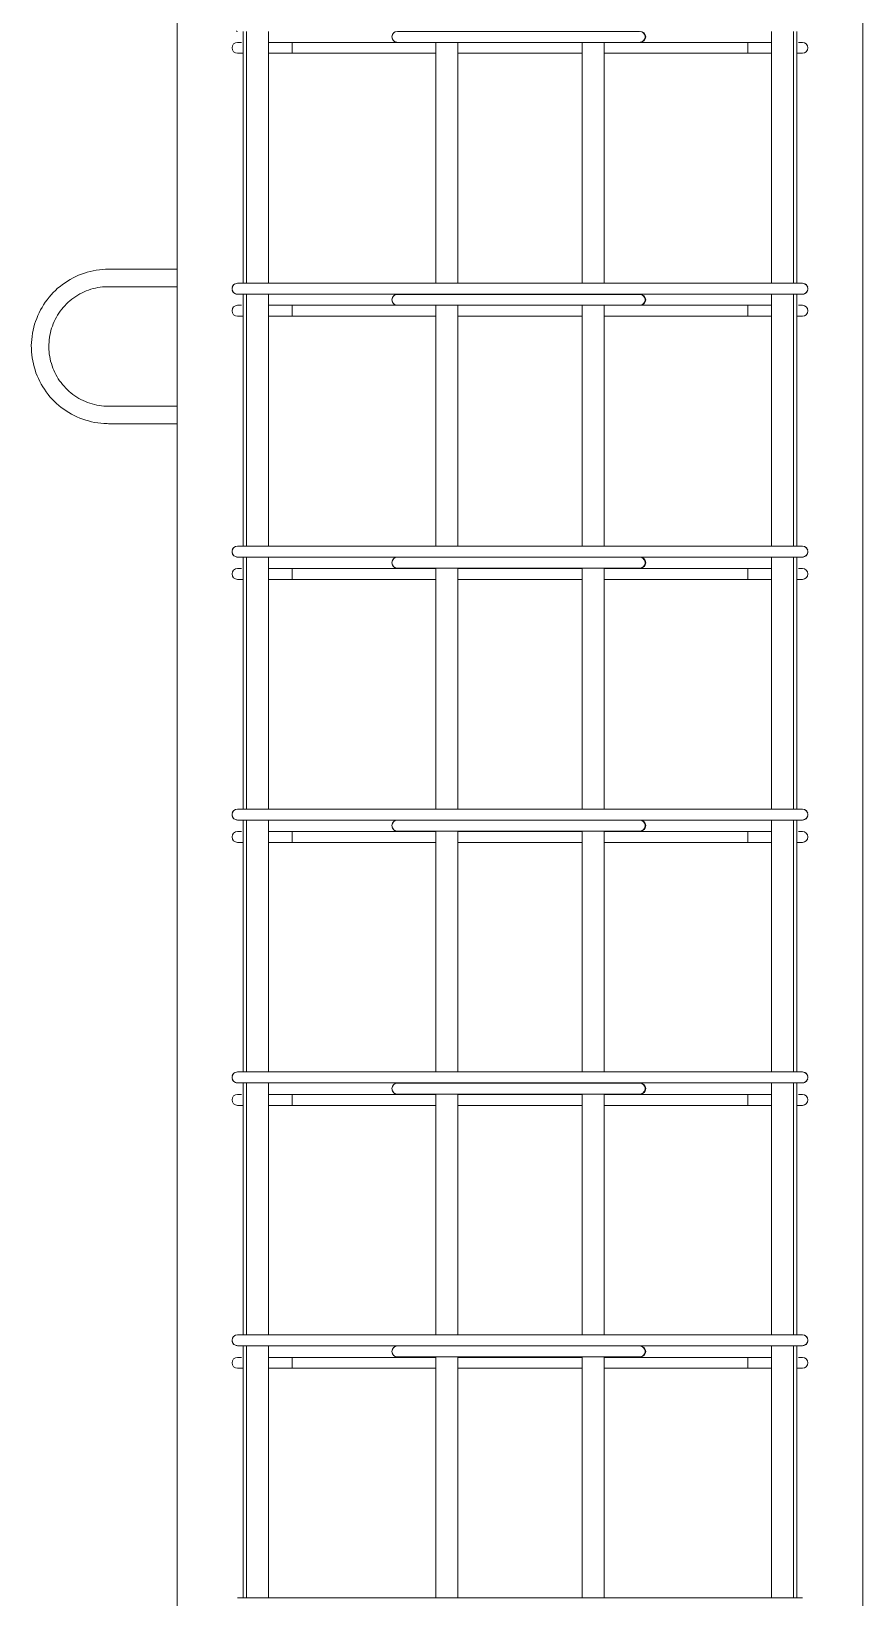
# Model space of a CAD drawing. Header units: millimetres. Extents: x -5408 to 3643, y -1561 to 6809.
# Drawn here: x -1008 to -402, y 1027 to 2170 of the extents above; entities that cross this region are included whole.
import ezdxf

# ---------------------------------------------------------------- set-up
doc = ezdxf.new("R2010")
doc.units = ezdxf.units.MM
for name, color, linetype, lineweight in [('A-GENM', 13, 'Continuous', 18), ('S-COLS', 52, 'Continuous', 18), ('S-RBAR', 171, 'Continuous', 18)]:
    doc.layers.add(name, color=color, linetype=linetype, lineweight=lineweight)

# ---------------------------------------------------------------- blocks, each defined once
blk = doc.blocks.new('12_7Ø_ Lifting Insert_COLUMN - 12_9Ø Lifting insert-V1-Elevation Right 1')
at = {"layer": 'A-GENM'}
for p, q in [((6111.2, 1996.3), (6061.2, 1996.3)), ((6061.2, 1983.6), (6111.2, 1983.6)), ((6111.2, 1896.3), (6061.2, 1896.3)), ((6061.2, 1883.6), (6111.2, 1883.6))]:
    blk.add_line(p, q, dxfattribs=at)
at = {"layer": 'A-GENM', "flags": 128}
for points in [[(6061.2, 1996.3), (6058.9, 1996.3), (6056.7, 1996.2), (6054.5, 1995.9), (6052.2, 1995.6), (6050, 1995.2), (6047.8, 1994.7), (6045.6, 1994.2), (6043.5, 1993.5), (6041.3, 1992.7), (6039.3, 1991.9), (6037.2, 1991), (6035.2, 1990), (6033.2, 1988.9), (6031.3, 1987.7), (6029.4, 1986.5), (6027.5, 1985.2), (6025.8, 1983.8), (6024, 1982.4), (6022.4, 1980.8), (6020.8, 1979.3), (6019.2, 1977.6), (6017.8, 1975.9), (6016.4, 1974.1), (6015, 1972.3), (6013.8, 1970.4), (6012.6, 1968.5), (6011.5, 1966.6), (6010.5, 1964.6), (6009.5, 1962.5), (6008.7, 1960.4), (6007.9, 1958.3), (6007.2, 1956.2), (6006.6, 1954), (6006.1, 1951.8), (6005.7, 1949.6), (6005.3, 1947.3), (6005.1, 1945.1), (6004.9, 1942.9), (6004.8, 1940.6), (6004.9, 1938.4), (6005, 1936.1), (6005.2, 1933.9), (6005.5, 1931.6), (6005.9, 1929.4), (6006.3, 1927.2), (6006.9, 1925), (6007.5, 1922.9), (6008.2, 1920.7), (6009.1, 1918.6), (6010, 1916.6), (6010.9, 1914.5), (6012, 1912.5), (6013.1, 1910.6), (6014.3, 1908.7), (6015.6, 1906.8), (6017, 1905), (6018.4, 1903.3), (6019.9, 1901.6), (6021.5, 1900), (6023.1, 1898.4), (6024.8, 1897), (6026.6, 1895.5), (6028.4, 1894.2), (6030.2, 1892.9), (6032.1, 1891.7), (6034.1, 1890.6), (6036.1, 1889.5), (6038.1, 1888.6), (6040.2, 1887.7), (6042.3, 1886.9), (6044.5, 1886.2), (6046.6, 1885.6), (6048.8, 1885), (6051, 1884.6), (6053.2, 1884.2), (6055.5, 1883.9), (6057.7, 1883.8), (6060, 1883.7), (6061.2, 1883.6)], [(6061.2, 1896.3), (6059.5, 1896.4), (6057.7, 1896.5), (6056, 1896.7), (6054.2, 1896.9), (6052.5, 1897.2), (6050.8, 1897.6), (6049.1, 1898), (6047.5, 1898.6), (6045.8, 1899.1), (6044.2, 1899.8), (6042.6, 1900.5), (6041, 1901.3), (6039.5, 1902.1), (6038, 1903), (6036.5, 1904), (6035.1, 1905), (6033.7, 1906.1), (6032.4, 1907.2), (6031.1, 1908.4), (6029.9, 1909.6), (6028.7, 1910.9), (6027.6, 1912.2), (6026.5, 1913.6), (6025.4, 1915), (6024.5, 1916.4), (6023.6, 1917.9), (6022.7, 1919.4), (6021.9, 1921), (6021.2, 1922.6), (6020.5, 1924.2), (6019.9, 1925.8), (6019.4, 1927.5), (6018.9, 1929.2), (6018.5, 1930.9), (6018.2, 1932.6), (6017.9, 1934.3), (6017.7, 1936), (6017.6, 1937.8), (6017.5, 1939.5), (6017.6, 1941.3), (6017.7, 1943), (6017.8, 1944.8), (6018, 1946.5), (6018.3, 1948.2), (6018.7, 1949.9), (6019.1, 1951.6), (6019.6, 1953.3), (6020.2, 1954.9), (6020.8, 1956.6), (6021.5, 1958.2), (6022.3, 1959.7), (6023.1, 1961.3), (6024, 1962.8), (6024.9, 1964.3), (6025.9, 1965.7), (6027, 1967.1), (6028.1, 1968.4), (6029.2, 1969.7), (6030.4, 1971), (6031.7, 1972.2), (6033, 1973.3), (6034.4, 1974.4), (6035.8, 1975.5), (6037.2, 1976.5), (6038.7, 1977.4), (6040.2, 1978.3), (6041.8, 1979.1), (6043.3, 1979.8), (6044.9, 1980.5), (6046.6, 1981.1), (6048.2, 1981.7), (6049.9, 1982.2), (6051.6, 1982.6), (6053.3, 1982.9), (6055, 1983.2), (6056.8, 1983.4), (6058.5, 1983.6), (6060.3, 1983.6), (6061.2, 1983.6)]]:
    blk.add_lwpolyline(points, dxfattribs=at)

msp = doc.modelspace()

# ---------------------------------------------------------------- linework, layer by layer
at = {"layer": 'S-COLS'}
for p, q in [((-901.9, -340), (-901.9, 3040)), ((-401.9, -340), (-401.9, 3040))]:
    msp.add_line(p, q, dxfattribs=at)
at = {"layer": 'S-RBAR'}
for p, q in [((-857.9, 2161.9), (-855.1, 2161.9)), ((-853.9, 1986.1), (-853.9, 2169.9)), ((-851.3, 1986.1), (-851.3, 2169.9)), ((-835.3, 1986.1), (-835.3, 2169.9)), ((-818.1, 2161.9), (-835.3, 2161.9)), ((-818.1, 2161.9), (-818.1, 2153.9)), ((-818.1, 2161.9), (-741.3, 2161.9)), ((-721.3, 2169.9), (-741.3, 2169.9)), ((-721.3, 2161.9), (-741.3, 2161.9)), ((-721.3, 2169.9), (-584.6, 2169.9)), ((-721.3, 2161.9), (-584.6, 2161.9)), ((-713.3, 1986.1), (-713.3, 2161.9)), ((-697.3, 1986.1), (-697.3, 2161.9)), ((-606.5, 1986.1), (-606.5, 2161.9)), ((-590.5, 1986.1), (-590.5, 2161.9)), ((-564.6, 2169.9), (-584.6, 2169.9)), ((-564.6, 2161.9), (-584.6, 2161.9)), ((-564.6, 2161.9), (-485.7, 2161.9)), ((-468.5, 2161.9), (-485.7, 2161.9)), ((-485.7, 2161.9), (-485.7, 2153.9)), ((-468.5, 1986.1), (-468.5, 2169.9)), ((-452.5, 1986.1), (-452.5, 2169.9)), ((-449.9, 1986.1), (-449.9, 2169.9)), ((-448.7, 2161.9), (-445.9, 2161.9)), ((-857.9, 2153.9), (-854.3, 2153.9)), ((-818.1, 2153.9), (-835.3, 2153.9)), ((-818.1, 2153.9), (-713.3, 2153.9)), ((-697.3, 2153.9), (-606.5, 2153.9)), ((-590.5, 2153.9), (-485.7, 2153.9)), ((-468.5, 2153.9), (-485.7, 2153.9)), ((-449.6, 2153.9), (-445.9, 2153.9)), ((-837.9, 1986.1), (-857.9, 1986.1)), ((-837.9, 1978.1), (-857.9, 1978.1)), ((-853.9, 1794.3), (-853.9, 1978.1)), ((-851.3, 1794.3), (-851.3, 1978.1)), ((-837.9, 1986.1), (-465.9, 1986.1)), ((-837.9, 1978.1), (-465.9, 1978.1)), ((-835.3, 1794.3), (-835.3, 1978.1)), ((-721.3, 1978), (-741.3, 1978)), ((-721.3, 1978), (-584.6, 1978)), ((-564.6, 1978), (-584.6, 1978)), ((-468.5, 1794.3), (-468.5, 1978.1)), ((-445.9, 1986.1), (-465.9, 1986.1)), ((-445.9, 1978.1), (-465.9, 1978.1)), ((-452.5, 1794.3), (-452.5, 1978.1)), ((-449.9, 1794.3), (-449.9, 1978.1)), ((-857.9, 1970), (-855.1, 1970)), ((-818.1, 1970), (-835.3, 1970)), ((-818.1, 1970), (-818.1, 1962)), ((-818.1, 1970), (-713.3, 1970)), ((-721.3, 1970), (-741.3, 1970)), ((-721.3, 1970), (-584.6, 1970)), ((-713.3, 1794.3), (-713.3, 1970)), ((-697.3, 1970), (-606.5, 1970)), ((-697.3, 1794.3), (-697.3, 1970)), ((-606.5, 1794.3), (-606.5, 1970)), ((-590.5, 1970), (-485.7, 1970)), ((-590.5, 1794.3), (-590.5, 1970)), ((-564.6, 1970), (-584.6, 1970)), ((-468.5, 1970), (-485.7, 1970)), ((-485.7, 1970), (-485.7, 1962)), ((-448.7, 1970), (-445.9, 1970)), ((-857.9, 1962), (-854.3, 1962)), ((-818.1, 1962), (-835.3, 1962)), ((-818.1, 1962), (-713.3, 1962)), ((-697.3, 1962), (-606.5, 1962)), ((-590.5, 1962), (-485.7, 1962)), ((-468.5, 1962), (-485.7, 1962)), ((-449.6, 1962), (-445.9, 1962)), ((-837.9, 1794.3), (-857.9, 1794.3)), ((-837.9, 1786.3), (-857.9, 1786.3)), ((-853.9, 1602.4), (-853.9, 1786.3)), ((-851.3, 1602.4), (-851.3, 1786.3)), ((-837.9, 1794.3), (-465.9, 1794.3)), ((-837.9, 1786.3), (-465.9, 1786.3)), ((-835.3, 1602.4), (-835.3, 1786.3)), ((-721.3, 1786.2), (-741.3, 1786.2)), ((-721.3, 1786.2), (-584.6, 1786.2)), ((-564.6, 1786.2), (-584.6, 1786.2)), ((-468.5, 1602.4), (-468.5, 1786.3)), ((-445.9, 1794.3), (-465.9, 1794.3)), ((-445.9, 1786.3), (-465.9, 1786.3)), ((-452.5, 1602.4), (-452.5, 1786.3)), ((-449.9, 1602.4), (-449.9, 1786.3)), ((-857.9, 1778), (-855.1, 1778)), ((-818.1, 1778), (-835.3, 1778)), ((-818.1, 1778), (-818.1, 1770)), ((-818.1, 1778), (-713.3, 1778)), ((-721.3, 1778.2), (-741.3, 1778.2)), ((-721.3, 1778.2), (-584.6, 1778.2)), ((-713.3, 1602.4), (-713.3, 1778.2)), ((-697.3, 1602.4), (-697.3, 1778.2)), ((-697.3, 1778), (-606.5, 1778)), ((-606.5, 1602.4), (-606.5, 1778.2)), ((-590.5, 1602.4), (-590.5, 1778.2)), ((-590.5, 1778), (-485.7, 1778)), ((-564.6, 1778.2), (-584.6, 1778.2)), ((-468.5, 1778), (-485.7, 1778)), ((-485.7, 1778), (-485.7, 1770)), ((-448.7, 1778), (-445.9, 1778)), ((-857.9, 1770), (-854.3, 1770)), ((-818.1, 1770), (-835.3, 1770)), ((-818.1, 1770), (-713.3, 1770)), ((-697.3, 1770), (-606.5, 1770)), ((-590.5, 1770), (-485.7, 1770)), ((-468.5, 1770), (-485.7, 1770)), ((-449.6, 1770), (-445.9, 1770)), ((-837.9, 1602.4), (-857.9, 1602.4)), ((-837.9, 1602.4), (-465.9, 1602.4)), ((-445.9, 1602.4), (-465.9, 1602.4)), ((-837.9, 1594.4), (-857.9, 1594.4)), ((-853.9, 1410.6), (-853.9, 1594.4)), ((-851.3, 1410.6), (-851.3, 1594.4)), ((-837.9, 1594.4), (-465.9, 1594.4)), ((-835.3, 1410.6), (-835.3, 1594.4)), ((-721.3, 1594.3), (-741.3, 1594.3)), ((-721.3, 1594.3), (-584.6, 1594.3)), ((-564.6, 1594.3), (-584.6, 1594.3)), ((-468.5, 1410.6), (-468.5, 1594.4)), ((-445.9, 1594.4), (-465.9, 1594.4)), ((-452.5, 1410.6), (-452.5, 1594.4)), ((-449.9, 1410.6), (-449.9, 1594.4)), ((-857.9, 1586.1), (-855.1, 1586.1)), ((-857.9, 1578.1), (-854.3, 1578.1)), ((-818.1, 1586.1), (-835.3, 1586.1)), ((-818.1, 1578.1), (-835.3, 1578.1)), ((-818.1, 1586.1), (-818.1, 1578.1)), ((-818.1, 1586.1), (-713.3, 1586.1)), ((-818.1, 1578.1), (-713.3, 1578.1)), ((-721.3, 1586.3), (-741.3, 1586.3)), ((-721.3, 1586.3), (-584.6, 1586.3)), ((-713.3, 1410.6), (-713.3, 1586.3)), ((-697.3, 1410.6), (-697.3, 1586.3)), ((-697.3, 1586.1), (-606.5, 1586.1)), ((-697.3, 1578.1), (-606.5, 1578.1)), ((-606.5, 1410.6), (-606.5, 1586.3)), ((-590.5, 1410.6), (-590.5, 1586.3)), ((-590.5, 1586.1), (-485.7, 1586.1)), ((-590.5, 1578.1), (-485.7, 1578.1)), ((-564.6, 1586.3), (-584.6, 1586.3)), ((-468.5, 1586.1), (-485.7, 1586.1)), ((-485.7, 1586.1), (-485.7, 1578.1)), ((-468.5, 1578.1), (-485.7, 1578.1)), ((-449.6, 1578.1), (-445.9, 1578.1)), ((-448.7, 1586.1), (-445.9, 1586.1)), ((-837.9, 1410.6), (-857.9, 1410.6)), ((-837.9, 1410.6), (-465.9, 1410.6)), ((-445.9, 1410.6), (-465.9, 1410.6)), ((-837.9, 1402.6), (-857.9, 1402.6)), ((-853.9, 1218.8), (-853.9, 1402.6)), ((-851.3, 1218.8), (-851.3, 1402.6)), ((-837.9, 1402.6), (-465.9, 1402.6)), ((-835.3, 1218.8), (-835.3, 1402.6)), ((-721.3, 1402.4), (-741.3, 1402.4)), ((-721.3, 1402.4), (-584.6, 1402.4)), ((-564.6, 1402.4), (-584.6, 1402.4)), ((-468.5, 1218.8), (-468.5, 1402.6)), ((-445.9, 1402.6), (-465.9, 1402.6)), ((-452.5, 1218.8), (-452.5, 1402.6)), ((-449.9, 1218.8), (-449.9, 1402.6)), ((-857.9, 1394.2), (-855.1, 1394.2)), ((-857.9, 1386.2), (-854.3, 1386.2)), ((-818.1, 1394.2), (-835.3, 1394.2)), ((-818.1, 1386.2), (-835.3, 1386.2)), ((-818.1, 1394.2), (-818.1, 1386.2)), ((-818.1, 1394.2), (-713.3, 1394.2)), ((-818.1, 1386.2), (-713.3, 1386.2)), ((-721.3, 1394.4), (-741.3, 1394.4)), ((-721.3, 1394.4), (-584.6, 1394.4)), ((-713.3, 1218.8), (-713.3, 1394.4)), ((-697.3, 1218.8), (-697.3, 1394.4)), ((-697.3, 1394.2), (-606.5, 1394.2)), ((-697.3, 1386.2), (-606.5, 1386.2)), ((-606.5, 1218.8), (-606.5, 1394.4)), ((-590.5, 1218.8), (-590.5, 1394.4)), ((-590.5, 1394.2), (-485.7, 1394.2)), ((-590.5, 1386.2), (-485.7, 1386.2)), ((-564.6, 1394.4), (-584.6, 1394.4)), ((-468.5, 1394.2), (-485.7, 1394.2)), ((-485.7, 1394.2), (-485.7, 1386.2)), ((-468.5, 1386.2), (-485.7, 1386.2)), ((-449.6, 1386.2), (-445.9, 1386.2)), ((-448.7, 1394.2), (-445.9, 1394.2)), ((-837.9, 1218.8), (-857.9, 1218.8)), ((-837.9, 1218.8), (-465.9, 1218.8)), ((-445.9, 1218.8), (-465.9, 1218.8)), ((-837.9, 1210.8), (-857.9, 1210.8)), ((-857.9, 1202.3), (-855.1, 1202.3)), ((-853.9, 1026.9), (-853.9, 1210.8)), ((-851.3, 1026.9), (-851.3, 1210.8)), ((-837.9, 1210.8), (-465.9, 1210.8)), ((-835.3, 1026.9), (-835.3, 1210.8)), ((-818.1, 1202.3), (-835.3, 1202.3)), ((-818.1, 1202.3), (-818.1, 1194.3)), ((-818.1, 1202.3), (-713.3, 1202.3)), ((-721.3, 1210.6), (-741.3, 1210.6)), ((-721.3, 1202.6), (-741.3, 1202.6)), ((-721.3, 1210.6), (-584.6, 1210.6)), ((-721.3, 1202.6), (-584.6, 1202.6)), ((-713.3, 1026.9), (-713.3, 1202.6)), ((-697.3, 1026.9), (-697.3, 1202.6)), ((-697.3, 1202.3), (-606.5, 1202.3)), ((-606.5, 1026.9), (-606.5, 1202.6)), ((-590.5, 1026.9), (-590.5, 1202.6)), ((-590.5, 1202.3), (-485.7, 1202.3)), ((-564.6, 1210.6), (-584.6, 1210.6)), ((-564.6, 1202.6), (-584.6, 1202.6)), ((-468.5, 1202.3), (-485.7, 1202.3)), ((-485.7, 1202.3), (-485.7, 1194.3)), ((-468.5, 1026.9), (-468.5, 1210.8)), ((-445.9, 1210.8), (-465.9, 1210.8)), ((-452.5, 1026.9), (-452.5, 1210.8)), ((-449.9, 1026.9), (-449.9, 1210.8)), ((-448.7, 1202.3), (-445.9, 1202.3)), ((-857.9, 1194.3), (-854.3, 1194.3)), ((-818.1, 1194.3), (-835.3, 1194.3)), ((-818.1, 1194.3), (-713.3, 1194.3)), ((-697.3, 1194.3), (-606.5, 1194.3)), ((-590.5, 1194.3), (-485.7, 1194.3)), ((-468.5, 1194.3), (-485.7, 1194.3)), ((-449.6, 1194.3), (-445.9, 1194.3)), ((-837.9, 1026.9), (-857.9, 1026.9)), ((-837.9, 1026.9), (-465.9, 1026.9)), ((-445.9, 1026.9), (-465.9, 1026.9))]:
    msp.add_line(p, q, dxfattribs=at)
for centre, start, end in [((-857.9, 2157.9), 90, 270), ((-857.9, 2173.9), 255, 270), ((-857.9, 2173.9), 255, 270), ((-741.3, 2165.9), 90, 270), ((-741.3, 2165.9), 120, 165), ((-741.3, 2165.9), 195, 240), ((-741.3, 2165.9), 255, 270), ((-564.6, 2165.9), 270, 90), ((-564.2, 2165.9), 270, 90), ((-564.6, 2165.9), 275.6592, 285), ((-564.6, 2165.9), 15, 60), ((-564.6, 2165.9), 300, 345), ((-445.9, 2157.9), 270, 90), ((-857.9, 1982.1), 90, 270), ((-857.9, 1982.1), 120, 165), ((-857.9, 1982.1), 120, 165), ((-857.9, 1982.1), 195, 240), ((-857.9, 1982.1), 195, 240), ((-857.9, 1982.1), 255, 270), ((-857.9, 1982.1), 255, 270), ((-741.3, 1974), 90, 270), ((-741.3, 1974), 120, 165), ((-564.6, 1974), 270, 90), ((-564.2, 1974), 270, 90), ((-564.6, 1974), 15, 60), ((-445.9, 1982.1), 270, 90), ((-445.9, 1982.1), 270, 285), ((-445.9, 1982.1), 15, 60), ((-445.9, 1982.1), 300, 345), ((-857.9, 1966), 90, 270), ((-741.3, 1974), 195, 240), ((-741.3, 1974), 255, 270), ((-564.6, 1974), 275.6592, 285), ((-564.6, 1974), 300, 345), ((-445.9, 1966), 270, 90), ((-857.9, 1790.3), 90, 270), ((-857.9, 1790.3), 120, 165), ((-857.9, 1790.3), 120, 165), ((-857.9, 1790.3), 195, 240), ((-857.9, 1790.3), 195, 240), ((-857.9, 1790.3), 255, 270), ((-857.9, 1790.3), 255, 270), ((-741.3, 1782.2), 90, 270), ((-741.3, 1782.2), 120, 165), ((-564.6, 1782.2), 270, 90), ((-564.2, 1782.2), 270, 90), ((-564.6, 1782.2), 15, 60), ((-445.9, 1790.3), 270, 90), ((-445.9, 1790.3), 270, 285), ((-445.9, 1790.3), 15, 60), ((-445.9, 1790.3), 300, 345), ((-857.9, 1774), 90, 270), ((-741.3, 1782.2), 195, 240), ((-741.3, 1782.2), 255, 270), ((-564.6, 1782.2), 275.6592, 285), ((-564.6, 1782.2), 300, 345), ((-445.9, 1774), 270, 90), ((-857.9, 1598.4), 90, 270), ((-857.9, 1598.4), 120, 165), ((-857.9, 1598.4), 120, 165), ((-445.9, 1598.4), 270, 90), ((-445.9, 1598.4), 15, 60), ((-857.9, 1598.4), 195, 240), ((-857.9, 1598.4), 195, 240), ((-857.9, 1598.4), 255, 270), ((-857.9, 1598.4), 255, 270), ((-741.3, 1590.3), 90, 270), ((-741.3, 1590.3), 120, 165), ((-741.3, 1590.3), 195, 240), ((-564.6, 1590.3), 270, 90), ((-564.2, 1590.3), 270, 90), ((-564.6, 1590.3), 15, 60), ((-564.6, 1590.3), 303.6531, 345), ((-445.9, 1598.4), 270, 285), ((-445.9, 1598.4), 300, 345), ((-857.9, 1582.1), 90, 270), ((-741.3, 1590.3), 255, 270), ((-564.6, 1590.3), 275.6592, 285), ((-445.9, 1582.1), 270, 90), ((-857.9, 1406.6), 90, 270), ((-857.9, 1406.6), 120, 165), ((-857.9, 1406.6), 120, 165), ((-445.9, 1406.6), 270, 90), ((-445.9, 1406.6), 15, 60), ((-857.9, 1406.6), 195, 240), ((-857.9, 1406.6), 195, 240), ((-857.9, 1406.6), 255, 270), ((-857.9, 1406.6), 255, 270), ((-741.3, 1398.4), 90, 270), ((-741.3, 1398.4), 127.2286, 165), ((-741.3, 1398.4), 195, 240), ((-741.3, 1398.4), 255, 270), ((-564.6, 1398.4), 270, 90), ((-564.2, 1398.4), 270, 90), ((-564.6, 1398.4), 275.6592, 285), ((-564.6, 1398.4), 300, 345), ((-564.6, 1398.4), 15, 52.7714), ((-445.9, 1406.6), 270, 285), ((-445.9, 1406.6), 300, 345), ((-857.9, 1390.2), 90, 270), ((-445.9, 1390.2), 270, 90), ((-857.9, 1214.8), 90, 270), ((-857.9, 1214.8), 195, 240), ((-857.9, 1214.8), 195, 240), ((-857.9, 1214.8), 120, 158.8709), ((-857.9, 1214.8), 120, 158.8709), ((-445.9, 1214.8), 270, 90), ((-445.9, 1214.8), 21.1291, 60), ((-445.9, 1214.8), 300, 345), ((-857.9, 1198.3), 90, 270), ((-857.9, 1214.8), 255, 270), ((-857.9, 1214.8), 255, 270), ((-741.3, 1206.6), 90, 270), ((-741.3, 1206.6), 120, 165), ((-741.3, 1206.6), 195, 240), ((-741.3, 1206.6), 255, 270), ((-564.6, 1206.6), 270, 90), ((-564.2, 1206.6), 270, 90), ((-564.6, 1206.6), 275.6592, 285), ((-564.6, 1206.6), 15, 60), ((-564.6, 1206.6), 300, 345), ((-445.9, 1214.8), 270, 285), ((-445.9, 1198.3), 270, 90)]:
    msp.add_arc(centre, 4, start, end, dxfattribs=at)

# ---------------------------------------------------------------- block references
at = {"layer": 'A-GENM'}
msp.add_blockref('12_7Ø_ Lifting Insert_COLUMN - 12_9Ø Lifting insert-V1-Elevation Right 1', (-7013.1, 0), dxfattribs=at)

doc.saveas('drawing.dxf')
